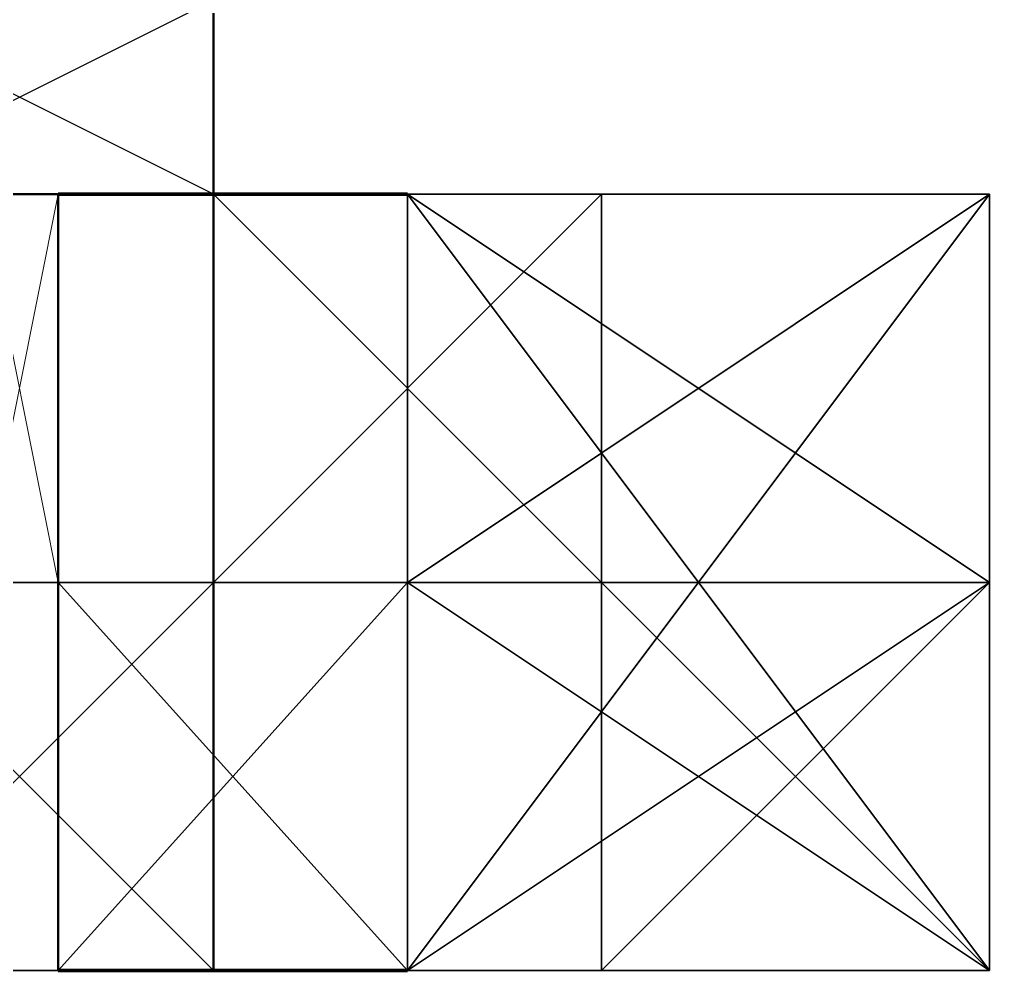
# Model space of a CAD drawing. Header units: metres. Extents: x 0 to 40, y 0 to 40.
# Drawn here: x 20 to 40, y 0 to 19.6 of the extents above; entities that cross this region are included whole.
import ezdxf

# ---------------------------------------------------------------- set-up
doc = ezdxf.new("R2010")
doc.units = ezdxf.units.M
for name, color, linetype, lineweight in [('beam_x', 3, 'Continuous', 35), ('beam_y', 30, 'Continuous', 35), ('brace_floor', 7, 'Continuous', 18), ('brace_space', 250, 'Continuous', 35), ('brace_xz', 1, 'Continuous', 25), ('brace_yz', 6, 'Continuous', 25), ('bridge_beam', 6, 'Continuous', 50), ('bridge_brace_bot', 220, 'Continuous', 30), ('bridge_brace_face', 230, 'Continuous', 30), ('bridge_brace_top', 210, 'Continuous', 30), ('bridge_column', 200, 'Continuous', 40), ('bridge_shear_yz', 10, 'Continuous', 40), ('bridge_truss_side', 6, 'Continuous', 35), ('column', 5, 'Continuous', 50), ('core_wall', 44, 'Continuous', 50), ('shear_wall_xz', 140, 'Continuous', 70)]:
    doc.layers.add(name, color=color, linetype=linetype, lineweight=lineweight)

msp = doc.modelspace()

# ---------------------------------------------------------------- linework, layer by layer
at = {"layer": 'beam_x'}
for p, q in [((16, 16), (24, 16)), ((16, 16, 9), (24, 16, 9)), ((16, 16, 15), (24, 16, 15)), ((16, 16, 21), (24, 16, 21)), ((16, 16, 27), (24, 16, 27)), ((16, 16, 33), (24, 16, 33)), ((16, 16, 39), (24, 16, 39)), ((16, 16, 45), (24, 16, 45)), ((16, 16, 51), (24, 16, 51)), ((16, 16, 57), (24, 16, 57)), ((16, 16, 63), (24, 16, 63)), ((16, 16, 69), (24, 16, 69)), ((16, 16, 75), (24, 16, 75)), ((19.2, 16, 81), (20.8, 16, 81)), ((19.2, 16, 87), (20.8, 16, 87)), ((19.2, 16, 93), (20.8, 16, 93)), ((19.2, 16, 99), (20.8, 16, 99)), ((19.2, 16, 105), (20.8, 16, 105)), ((19.2, 16, 111), (20.8, 16, 111)), ((19.2, 16, 117), (20.8, 16, 117)), ((19.2, 16, 123), (20.8, 16, 123)), ((19.2, 16, 129), (20.8, 16, 129)), ((19.2, 16, 135), (20.8, 16, 135)), ((19.2, 16, 141), (20.8, 16, 141)), ((19.2, 16, 147), (20.8, 16, 147)), ((19.2, 16, 153), (20.8, 16, 153)), ((20.8, 16, 81), (28, 16, 81)), ((20.8, 16, 87), (28, 16, 87)), ((20.8, 16, 93), (28, 16, 93)), ((20.8, 16, 99), (28, 16, 99)), ((20.8, 16, 105), (28, 16, 105)), ((20.8, 16, 111), (28, 16, 111)), ((20.8, 16, 117), (28, 16, 117)), ((20.8, 16, 123), (28, 16, 123)), ((20.8, 16, 129), (28, 16, 129)), ((20.8, 16, 135), (28, 16, 135)), ((20.8, 16, 141), (28, 16, 141)), ((20.8, 16, 147), (28, 16, 147)), ((20.8, 16, 153), (28, 16, 153)), ((24, 16), (32, 16)), ((24, 16, 9), (32, 16, 9)), ((24, 16, 15), (32, 16, 15)), ((24, 16, 21), (32, 16, 21)), ((24, 16, 27), (32, 16, 27)), ((24, 16, 33), (32, 16, 33)), ((24, 16, 39), (32, 16, 39)), ((24, 16, 45), (32, 16, 45)), ((24, 16, 51), (32, 16, 51)), ((24, 16, 57), (32, 16, 57)), ((24, 16, 63), (32, 16, 63)), ((24, 16, 69), (32, 16, 69)), ((24, 16, 75), (32, 16, 75)), ((32, 16), (40, 16)), ((32, 16, 9), (40, 16, 9)), ((32, 16, 15), (40, 16, 15)), ((32, 16, 21), (40, 16, 21)), ((32, 16, 27), (40, 16, 27)), ((32, 16, 33), (40, 16, 33)), ((32, 16, 39), (40, 16, 39)), ((32, 16, 45), (40, 16, 45)), ((32, 16, 51), (40, 16, 51)), ((32, 16, 57), (40, 16, 57)), ((32, 16, 63), (40, 16, 63)), ((32, 16, 69), (40, 16, 69)), ((32, 16, 75), (40, 16, 75)), ((16, 8), (24, 8)), ((16, 8, 9), (24, 8, 9)), ((16, 8, 15), (24, 8, 15)), ((16, 8, 21), (24, 8, 21)), ((16, 8, 27), (24, 8, 27)), ((16, 8, 33), (24, 8, 33)), ((16, 8, 39), (24, 8, 39)), ((16, 8, 45), (24, 8, 45)), ((16, 8, 51), (24, 8, 51)), ((16, 8, 57), (24, 8, 57)), ((16, 8, 63), (24, 8, 63)), ((16, 8, 69), (24, 8, 69)), ((16, 8, 75), (24, 8, 75)), ((19.2, 8, 81), (20.8, 8, 81)), ((19.2, 8, 87), (20.8, 8, 87)), ((19.2, 8, 93), (20.8, 8, 93)), ((19.2, 8, 99), (20.8, 8, 99)), ((19.2, 8, 105), (20.8, 8, 105)), ((19.2, 8, 111), (20.8, 8, 111)), ((19.2, 8, 117), (20.8, 8, 117)), ((19.2, 8, 123), (20.8, 8, 123)), ((19.2, 8, 129), (20.8, 8, 129)), ((19.2, 8, 135), (20.8, 8, 135)), ((19.2, 8, 141), (20.8, 8, 141)), ((19.2, 8, 147), (20.8, 8, 147)), ((19.2, 8, 153), (20.8, 8, 153)), ((20.8, 8, 81), (28, 8, 81)), ((20.8, 8, 87), (28, 8, 87)), ((20.8, 8, 93), (28, 8, 93)), ((20.8, 8, 99), (28, 8, 99)), ((20.8, 8, 105), (28, 8, 105)), ((20.8, 8, 111), (28, 8, 111)), ((20.8, 8, 117), (28, 8, 117)), ((20.8, 8, 123), (28, 8, 123)), ((20.8, 8, 129), (28, 8, 129)), ((20.8, 8, 135), (28, 8, 135)), ((20.8, 8, 141), (28, 8, 141)), ((20.8, 8, 147), (28, 8, 147)), ((20.8, 8, 153), (28, 8, 153)), ((24, 8), (32, 8)), ((24, 8, 9), (32, 8, 9)), ((24, 8, 15), (32, 8, 15)), ((24, 8, 21), (32, 8, 21)), ((24, 8, 27), (32, 8, 27)), ((24, 8, 33), (32, 8, 33)), ((24, 8, 39), (32, 8, 39)), ((24, 8, 45), (32, 8, 45)), ((24, 8, 51), (32, 8, 51)), ((24, 8, 57), (32, 8, 57)), ((24, 8, 63), (32, 8, 63)), ((24, 8, 69), (32, 8, 69)), ((24, 8, 75), (32, 8, 75)), ((32, 8), (40, 8)), ((32, 8, 9), (40, 8, 9)), ((32, 8, 15), (40, 8, 15)), ((32, 8, 21), (40, 8, 21)), ((32, 8, 27), (40, 8, 27)), ((32, 8, 33), (40, 8, 33)), ((32, 8, 39), (40, 8, 39)), ((32, 8, 45), (40, 8, 45)), ((32, 8, 51), (40, 8, 51)), ((32, 8, 57), (40, 8, 57)), ((32, 8, 63), (40, 8, 63)), ((32, 8, 69), (40, 8, 69)), ((32, 8, 75), (40, 8, 75)), ((16, 0), (24, 0)), ((16, 0, 9), (24, 0, 9)), ((16, 0, 15), (24, 0, 15)), ((16, 0, 21), (24, 0, 21)), ((16, 0, 27), (24, 0, 27)), ((16, 0, 33), (24, 0, 33)), ((16, 0, 39), (24, 0, 39)), ((16, 0, 45), (24, 0, 45)), ((16, 0, 51), (24, 0, 51)), ((16, 0, 57), (24, 0, 57)), ((16, 0, 63), (24, 0, 63)), ((16, 0, 69), (24, 0, 69)), ((16, 0, 75), (24, 0, 75)), ((19.2, 0, 81), (20.8, 0, 81)), ((19.2, 0, 87), (20.8, 0, 87)), ((19.2, 0, 93), (20.8, 0, 93)), ((19.2, 0, 99), (20.8, 0, 99)), ((19.2, 0, 105), (20.8, 0, 105)), ((19.2, 0, 111), (20.8, 0, 111)), ((19.2, 0, 117), (20.8, 0, 117)), ((19.2, 0, 123), (20.8, 0, 123)), ((19.2, 0, 129), (20.8, 0, 129)), ((19.2, 0, 135), (20.8, 0, 135)), ((19.2, 0, 141), (20.8, 0, 141)), ((19.2, 0, 147), (20.8, 0, 147)), ((19.2, 0, 153), (20.8, 0, 153)), ((20.8, 0, 81), (28, 0, 81)), ((20.8, 0, 87), (28, 0, 87)), ((20.8, 0, 93), (28, 0, 93)), ((20.8, 0, 99), (28, 0, 99)), ((20.8, 0, 105), (28, 0, 105)), ((20.8, 0, 111), (28, 0, 111)), ((20.8, 0, 117), (28, 0, 117)), ((20.8, 0, 123), (28, 0, 123)), ((20.8, 0, 129), (28, 0, 129)), ((20.8, 0, 135), (28, 0, 135)), ((20.8, 0, 141), (28, 0, 141)), ((20.8, 0, 147), (28, 0, 147)), ((20.8, 0, 153), (28, 0, 153)), ((24, 0), (32, 0)), ((24, 0, 9), (32, 0, 9)), ((24, 0, 15), (32, 0, 15)), ((24, 0, 21), (32, 0, 21)), ((24, 0, 27), (32, 0, 27)), ((24, 0, 33), (32, 0, 33)), ((24, 0, 39), (32, 0, 39)), ((24, 0, 45), (32, 0, 45)), ((24, 0, 51), (32, 0, 51)), ((24, 0, 57), (32, 0, 57)), ((24, 0, 63), (32, 0, 63)), ((24, 0, 69), (32, 0, 69)), ((24, 0, 75), (32, 0, 75)), ((32, 0), (40, 0)), ((32, 0, 9), (40, 0, 9)), ((32, 0, 15), (40, 0, 15)), ((32, 0, 21), (40, 0, 21)), ((32, 0, 27), (40, 0, 27)), ((32, 0, 33), (40, 0, 33)), ((32, 0, 39), (40, 0, 39)), ((32, 0, 45), (40, 0, 45)), ((32, 0, 51), (40, 0, 51)), ((32, 0, 57), (40, 0, 57)), ((32, 0, 63), (40, 0, 63)), ((32, 0, 69), (40, 0, 69)), ((32, 0, 75), (40, 0, 75))]:
    msp.add_line(p, q, dxfattribs=at)
at = {"layer": 'beam_y'}
for p, q in [((20.8, 8, 81), (20.8, 16, 81)), ((20.8, 8, 87), (20.8, 16, 87)), ((20.8, 8, 93), (20.8, 16, 93)), ((20.8, 8, 99), (20.8, 16, 99)), ((20.8, 8, 105), (20.8, 16, 105)), ((20.8, 8, 111), (20.8, 16, 111)), ((20.8, 8, 117), (20.8, 16, 117)), ((20.8, 8, 123), (20.8, 16, 123)), ((20.8, 8, 129), (20.8, 16, 129)), ((20.8, 8, 135), (20.8, 16, 135)), ((20.8, 8, 141), (20.8, 16, 141)), ((20.8, 8, 147), (20.8, 16, 147)), ((20.8, 8, 153), (20.8, 16, 153)), ((24, 8), (24, 16)), ((24, 8, 9), (24, 16, 9)), ((24, 8, 15), (24, 16, 15)), ((24, 8, 21), (24, 16, 21)), ((24, 8, 27), (24, 16, 27)), ((24, 8, 33), (24, 16, 33)), ((24, 8, 39), (24, 16, 39)), ((24, 8, 45), (24, 16, 45)), ((24, 8, 51), (24, 16, 51)), ((24, 8, 57), (24, 16, 57)), ((24, 8, 63), (24, 16, 63)), ((24, 8, 69), (24, 16, 69)), ((24, 8, 75), (24, 16, 75)), ((28, 8, 81), (28, 16, 81)), ((28, 8, 87), (28, 16, 87)), ((28, 8, 93), (28, 16, 93)), ((28, 8, 99), (28, 16, 99)), ((28, 8, 105), (28, 16, 105)), ((28, 8, 111), (28, 16, 111)), ((28, 8, 117), (28, 16, 117)), ((28, 8, 123), (28, 16, 123)), ((28, 8, 129), (28, 16, 129)), ((28, 8, 135), (28, 16, 135)), ((28, 8, 141), (28, 16, 141)), ((28, 8, 147), (28, 16, 147)), ((28, 8, 153), (28, 16, 153)), ((32, 8), (32, 16)), ((32, 8, 9), (32, 16, 9)), ((32, 8, 15), (32, 16, 15)), ((32, 8, 21), (32, 16, 21)), ((32, 8, 27), (32, 16, 27)), ((32, 8, 33), (32, 16, 33)), ((32, 8, 39), (32, 16, 39)), ((32, 8, 45), (32, 16, 45)), ((32, 8, 51), (32, 16, 51)), ((32, 8, 57), (32, 16, 57)), ((32, 8, 63), (32, 16, 63)), ((32, 8, 69), (32, 16, 69)), ((32, 8, 75), (32, 16, 75)), ((40, 8), (40, 16)), ((40, 8, 9), (40, 16, 9)), ((40, 8, 15), (40, 16, 15)), ((40, 8, 21), (40, 16, 21)), ((40, 8, 27), (40, 16, 27)), ((40, 8, 33), (40, 16, 33)), ((40, 8, 39), (40, 16, 39)), ((40, 8, 45), (40, 16, 45)), ((40, 8, 51), (40, 16, 51)), ((40, 8, 57), (40, 16, 57)), ((40, 8, 63), (40, 16, 63)), ((40, 8, 69), (40, 16, 69)), ((40, 8, 75), (40, 16, 75)), ((20.8, 0, 81), (20.8, 8, 81)), ((20.8, 0, 87), (20.8, 8, 87)), ((20.8, 0, 93), (20.8, 8, 93)), ((20.8, 0, 99), (20.8, 8, 99)), ((20.8, 0, 105), (20.8, 8, 105)), ((20.8, 0, 111), (20.8, 8, 111)), ((20.8, 0, 117), (20.8, 8, 117)), ((20.8, 0, 123), (20.8, 8, 123)), ((20.8, 0, 129), (20.8, 8, 129)), ((20.8, 0, 135), (20.8, 8, 135)), ((20.8, 0, 141), (20.8, 8, 141)), ((20.8, 0, 147), (20.8, 8, 147)), ((20.8, 0, 153), (20.8, 8, 153)), ((24, 0), (24, 8)), ((24, 0, 9), (24, 8, 9)), ((24, 0, 15), (24, 8, 15)), ((24, 0, 21), (24, 8, 21)), ((24, 0, 27), (24, 8, 27)), ((24, 0, 33), (24, 8, 33)), ((24, 0, 39), (24, 8, 39)), ((24, 0, 45), (24, 8, 45)), ((24, 0, 51), (24, 8, 51)), ((24, 0, 57), (24, 8, 57)), ((24, 0, 63), (24, 8, 63)), ((24, 0, 69), (24, 8, 69)), ((24, 0, 75), (24, 8, 75)), ((28, 0, 81), (28, 8, 81)), ((28, 0, 87), (28, 8, 87)), ((28, 0, 93), (28, 8, 93)), ((28, 0, 99), (28, 8, 99)), ((28, 0, 105), (28, 8, 105)), ((28, 0, 111), (28, 8, 111)), ((28, 0, 117), (28, 8, 117)), ((28, 0, 123), (28, 8, 123)), ((28, 0, 129), (28, 8, 129)), ((28, 0, 135), (28, 8, 135)), ((28, 0, 141), (28, 8, 141)), ((28, 0, 147), (28, 8, 147)), ((28, 0, 153), (28, 8, 153)), ((32, 0), (32, 8)), ((32, 0, 9), (32, 8, 9)), ((32, 0, 15), (32, 8, 15)), ((32, 0, 21), (32, 8, 21)), ((32, 0, 27), (32, 8, 27)), ((32, 0, 33), (32, 8, 33)), ((32, 0, 39), (32, 8, 39)), ((32, 0, 45), (32, 8, 45)), ((32, 0, 51), (32, 8, 51)), ((32, 0, 57), (32, 8, 57)), ((32, 0, 63), (32, 8, 63)), ((32, 0, 69), (32, 8, 69)), ((32, 0, 75), (32, 8, 75)), ((40, 0), (40, 8)), ((40, 0, 9), (40, 8, 9)), ((40, 0, 15), (40, 8, 15)), ((40, 0, 21), (40, 8, 21)), ((40, 0, 27), (40, 8, 27)), ((40, 0, 33), (40, 8, 33)), ((40, 0, 39), (40, 8, 39)), ((40, 0, 45), (40, 8, 45)), ((40, 0, 51), (40, 8, 51)), ((40, 0, 57), (40, 8, 57)), ((40, 0, 63), (40, 8, 63)), ((40, 0, 69), (40, 8, 69)), ((40, 0, 75), (40, 8, 75))]:
    msp.add_line(p, q, dxfattribs=at)
at = {"layer": 'brace_floor'}
for p, q in [((19.2, 8, 111), (20.8, 16, 111)), ((20.8, 8, 111), (19.2, 16, 111)), ((19.2, 8, 147), (20.8, 16, 147)), ((20.8, 8, 147), (19.2, 16, 147)), ((24, 8), (32, 16)), ((32, 8), (24, 16)), ((24, 8, 39), (32, 16, 39)), ((32, 8, 39), (24, 16, 39)), ((24, 8, 75), (32, 16, 75)), ((32, 8, 75), (24, 16, 75)), ((16, 0), (24, 8)), ((24, 0), (16, 8)), ((16, 0, 39), (24, 8, 39)), ((24, 0, 39), (16, 8, 39)), ((16, 0, 75), (24, 8, 75)), ((24, 0, 75), (16, 8, 75)), ((20.8, 0, 111), (28, 8, 111)), ((28, 0, 111), (20.8, 8, 111)), ((20.8, 0, 147), (28, 8, 147)), ((28, 0, 147), (20.8, 8, 147)), ((32, 0), (40, 8)), ((40, 0), (32, 8)), ((32, 0, 39), (40, 8, 39)), ((40, 0, 39), (32, 8, 39)), ((32, 0, 75), (40, 8, 75)), ((40, 0, 75), (32, 8, 75))]:
    msp.add_line(p, q, dxfattribs=at)
at = {"layer": 'brace_space'}
for p, q in [((40, 0, 75), (28, 16, 81)), ((40, 8, 75), (28, 16, 81)), ((40, 16, 75), (28, 0, 81)), ((40, 16, 75), (28, 8, 81)), ((40, 16, 75), (28, 16, 81)), ((40, 0, 75), (28, 8, 81)), ((40, 8, 75), (28, 0, 81)), ((40, 8, 75), (28, 8, 81)), ((40, 0, 75), (28, 0, 81))]:
    msp.add_line(p, q, dxfattribs=at)
at = {"layer": 'brace_xz'}
for p, q in [((16, 16), (24, 16, 9)), ((24, 16), (16, 16, 9)), ((16, 16, 27), (24, 16, 39)), ((24, 16, 27), (16, 16, 39)), ((16, 16, 51), (24, 16, 63)), ((24, 16, 51), (16, 16, 63)), ((20.8, 16, 87), (28, 16, 99)), ((28, 16, 87), (20.8, 16, 99)), ((20.8, 16, 99), (28, 16, 111)), ((28, 16, 99), (20.8, 16, 111)), ((20.8, 16, 111), (28, 16, 123)), ((28, 16, 111), (20.8, 16, 123)), ((20.8, 16, 123), (28, 16, 135)), ((28, 16, 123), (20.8, 16, 135)), ((20.8, 16, 135), (28, 16, 147)), ((28, 16, 135), (20.8, 16, 147)), ((24, 16), (32, 16, 9)), ((32, 16), (24, 16, 9)), ((24, 16, 15), (32, 16, 27)), ((32, 16, 15), (24, 16, 27)), ((24, 16, 39), (32, 16, 51)), ((32, 16, 39), (24, 16, 51)), ((24, 16, 63), (32, 16, 75)), ((32, 16, 63), (24, 16, 75)), ((32, 16), (40, 16, 9)), ((40, 16), (32, 16, 9)), ((32, 16, 27), (40, 16, 39)), ((40, 16, 27), (32, 16, 39)), ((32, 16, 51), (40, 16, 63)), ((40, 16, 51), (32, 16, 63)), ((16, 8), (24, 8, 9)), ((24, 8), (16, 8, 9)), ((16, 8, 15), (24, 8, 27)), ((24, 8, 15), (16, 8, 27)), ((16, 8, 39), (24, 8, 51)), ((24, 8, 39), (16, 8, 51)), ((16, 8, 63), (24, 8, 75)), ((24, 8, 63), (16, 8, 75)), ((20.8, 8, 87), (28, 8, 99)), ((28, 8, 87), (20.8, 8, 99)), ((20.8, 8, 99), (28, 8, 111)), ((28, 8, 99), (20.8, 8, 111)), ((20.8, 8, 111), (28, 8, 123)), ((28, 8, 111), (20.8, 8, 123)), ((20.8, 8, 123), (28, 8, 135)), ((28, 8, 123), (20.8, 8, 135)), ((20.8, 8, 135), (28, 8, 147)), ((28, 8, 135), (20.8, 8, 147)), ((24, 8), (32, 8, 9)), ((32, 8), (24, 8, 9)), ((24, 8, 27), (32, 8, 39)), ((32, 8, 27), (24, 8, 39)), ((24, 8, 51), (32, 8, 63)), ((32, 8, 51), (24, 8, 63)), ((32, 8), (40, 8, 9)), ((40, 8), (32, 8, 9)), ((32, 8, 15), (40, 8, 27)), ((40, 8, 15), (32, 8, 27)), ((32, 8, 39), (40, 8, 51)), ((40, 8, 39), (32, 8, 51)), ((32, 8, 63), (40, 8, 75)), ((40, 8, 63), (32, 8, 75)), ((16, 0), (24, 0, 9)), ((24, 0), (16, 0, 9)), ((16, 0, 27), (24, 0, 39)), ((24, 0, 27), (16, 0, 39)), ((16, 0, 51), (24, 0, 63)), ((24, 0, 51), (16, 0, 63)), ((20.8, 0, 87), (28, 0, 99)), ((28, 0, 87), (20.8, 0, 99)), ((20.8, 0, 99), (28, 0, 111)), ((28, 0, 99), (20.8, 0, 111)), ((20.8, 0, 111), (28, 0, 123)), ((28, 0, 111), (20.8, 0, 123)), ((20.8, 0, 123), (28, 0, 135)), ((28, 0, 123), (20.8, 0, 135)), ((20.8, 0, 135), (28, 0, 147)), ((28, 0, 135), (20.8, 0, 147)), ((24, 0), (32, 0, 9)), ((32, 0), (24, 0, 9)), ((24, 0, 15), (32, 0, 27)), ((32, 0, 15), (24, 0, 27)), ((24, 0, 39), (32, 0, 51)), ((32, 0, 39), (24, 0, 51)), ((24, 0, 63), (32, 0, 75)), ((32, 0, 63), (24, 0, 75)), ((32, 0), (40, 0, 9)), ((40, 0), (32, 0, 9)), ((32, 0, 27), (40, 0, 39)), ((40, 0, 27), (32, 0, 39)), ((32, 0, 51), (40, 0, 63)), ((40, 0, 51), (32, 0, 63))]:
    msp.add_line(p, q, dxfattribs=at)
at = {"layer": 'brace_yz'}
for p, q in [((24, 8), (24, 16, 9)), ((24, 16), (24, 8, 9)), ((28, 8, 99), (28, 16, 111)), ((28, 16, 99), (28, 8, 111)), ((28, 8, 123), (28, 16, 135)), ((28, 16, 123), (28, 8, 135)), ((32, 8), (32, 16, 9)), ((32, 16), (32, 8, 9)), ((40, 8), (40, 16, 9)), ((40, 16), (40, 8, 9)), ((40, 8, 15), (40, 16, 27)), ((40, 16, 15), (40, 8, 27)), ((40, 8, 27), (40, 16, 39)), ((40, 16, 27), (40, 8, 39)), ((40, 8, 39), (40, 16, 51)), ((40, 16, 39), (40, 8, 51)), ((40, 8, 51), (40, 16, 63)), ((40, 16, 51), (40, 8, 63)), ((40, 8, 63), (40, 16, 75)), ((40, 16, 63), (40, 8, 75)), ((24, 0), (24, 8, 9)), ((24, 8), (24, 0, 9)), ((28, 0, 99), (28, 8, 111)), ((28, 8, 99), (28, 0, 111)), ((28, 0, 123), (28, 8, 135)), ((28, 8, 123), (28, 0, 135)), ((32, 0), (32, 8, 9)), ((32, 8), (32, 0, 9)), ((40, 0), (40, 8, 9)), ((40, 8), (40, 0, 9)), ((40, 0, 15), (40, 8, 27)), ((40, 8, 15), (40, 0, 27)), ((40, 0, 27), (40, 8, 39)), ((40, 8, 27), (40, 0, 39)), ((40, 0, 39), (40, 8, 51)), ((40, 8, 39), (40, 0, 51)), ((40, 0, 51), (40, 8, 63)), ((40, 8, 51), (40, 0, 63)), ((40, 0, 63), (40, 8, 75)), ((40, 8, 63), (40, 0, 75))]:
    msp.add_line(p, q, dxfattribs=at)
at = {"layer": 'bridge_beam'}
for p, q in [((24, 16, 33), (24, 20, 33)), ((24, 16, 39), (24, 20, 39)), ((24, 16, 69), (24, 20, 69)), ((24, 16, 75), (24, 20, 75)), ((24, 16, 105), (24, 20, 105)), ((24, 16, 111), (24, 20, 111)), ((24, 16, 141), (24, 20, 141)), ((24, 16, 153), (24, 20, 153)), ((16, 16, 33), (24, 16, 33)), ((16, 16, 39), (24, 16, 39)), ((16, 16, 69), (24, 16, 69)), ((16, 16, 75), (24, 16, 75)), ((16, 16, 105), (24, 16, 105)), ((16, 16, 111), (24, 16, 111)), ((16, 16, 141), (24, 16, 141)), ((16, 16, 153), (24, 16, 153))]:
    msp.add_line(p, q, dxfattribs=at)
at = {"layer": 'bridge_brace_bot'}
for p, q in [((16, 16, 33), (24, 20, 33)), ((24, 16, 33), (16, 20, 33)), ((16, 16, 69), (24, 20, 69)), ((24, 16, 69), (16, 20, 69)), ((16, 16, 105), (24, 20, 105)), ((24, 16, 105), (16, 20, 105)), ((16, 16, 141), (24, 20, 141)), ((24, 16, 141), (16, 20, 141))]:
    msp.add_line(p, q, dxfattribs=at)
at = {"layer": 'bridge_brace_face'}
for p, q in [((16, 16, 33), (24, 16, 39)), ((24, 16, 33), (16, 16, 39)), ((16, 16, 69), (24, 16, 75)), ((24, 16, 69), (16, 16, 75)), ((16, 16, 105), (24, 16, 111)), ((24, 16, 105), (16, 16, 111)), ((16, 16, 141), (24, 16, 153)), ((24, 16, 141), (16, 16, 153))]:
    msp.add_line(p, q, dxfattribs=at)
at = {"layer": 'bridge_brace_top'}
for p, q in [((16, 16, 39), (24, 20, 39)), ((24, 16, 39), (16, 20, 39)), ((16, 16, 75), (24, 20, 75)), ((24, 16, 75), (16, 20, 75)), ((16, 16, 111), (24, 20, 111)), ((24, 16, 111), (16, 20, 111)), ((16, 16, 153), (24, 20, 153)), ((24, 16, 153), (16, 20, 153))]:
    msp.add_line(p, q, dxfattribs=at)
at = {"layer": 'bridge_column'}
for p, q in [((24, 16, 33), (24, 16, 39)), ((24, 16, 69), (24, 16, 75)), ((24, 16, 105), (24, 16, 111)), ((24, 16, 141), (24, 16, 153))]:
    msp.add_line(p, q, dxfattribs=at)
at = {"layer": 'bridge_shear_yz'}
for p, q in [((24, 16, 33), (24, 20, 39)), ((24, 16, 39), (24, 20, 33)), ((24, 16, 69), (24, 20, 75)), ((24, 16, 75), (24, 20, 69)), ((24, 16, 105), (24, 20, 111)), ((24, 16, 111), (24, 20, 105)), ((24, 16, 141), (24, 20, 153)), ((24, 16, 153), (24, 20, 141))]:
    msp.add_line(p, q, dxfattribs=at)
at = {"layer": 'bridge_truss_side'}
for p, q in [((24, 16, 33), (24, 20, 39)), ((24, 16, 39), (24, 20, 33)), ((24, 16, 69), (24, 20, 75)), ((24, 16, 75), (24, 20, 69)), ((24, 16, 105), (24, 20, 111)), ((24, 16, 111), (24, 20, 105)), ((24, 16, 141), (24, 20, 153)), ((24, 16, 153), (24, 20, 141))]:
    msp.add_line(p, q, dxfattribs=at)
at = {"layer": 'column'}
for p, q in [((20.8, 16, 81), (20.8, 16, 87)), ((20.8, 16, 87), (20.8, 16, 93)), ((20.8, 16, 93), (20.8, 16, 99)), ((20.8, 16, 99), (20.8, 16, 105)), ((20.8, 16, 105), (20.8, 16, 111)), ((20.8, 16, 111), (20.8, 16, 117)), ((20.8, 16, 117), (20.8, 16, 123)), ((20.8, 16, 123), (20.8, 16, 129)), ((20.8, 16, 129), (20.8, 16, 135)), ((20.8, 16, 135), (20.8, 16, 141)), ((20.8, 16, 141), (20.8, 16, 147)), ((20.8, 16, 147), (20.8, 16, 153)), ((24, 16), (24, 16, 9)), ((24, 16, 9), (24, 16, 15)), ((24, 16, 15), (24, 16, 21)), ((24, 16, 21), (24, 16, 27)), ((24, 16, 27), (24, 16, 33)), ((24, 16, 33), (24, 16, 39)), ((24, 16, 39), (24, 16, 45)), ((24, 16, 45), (24, 16, 51)), ((24, 16, 51), (24, 16, 57)), ((24, 16, 57), (24, 16, 63)), ((24, 16, 63), (24, 16, 69)), ((24, 16, 69), (24, 16, 75)), ((28, 16, 81), (28, 16, 87)), ((28, 16, 87), (28, 16, 93)), ((28, 16, 93), (28, 16, 99)), ((28, 16, 99), (28, 16, 105)), ((28, 16, 105), (28, 16, 111)), ((28, 16, 111), (28, 16, 117)), ((28, 16, 117), (28, 16, 123)), ((28, 16, 123), (28, 16, 129)), ((28, 16, 129), (28, 16, 135)), ((28, 16, 135), (28, 16, 141)), ((28, 16, 141), (28, 16, 147)), ((28, 16, 147), (28, 16, 153)), ((32, 16), (32, 16, 9)), ((32, 16, 9), (32, 16, 15)), ((32, 16, 15), (32, 16, 21)), ((32, 16, 21), (32, 16, 27)), ((32, 16, 27), (32, 16, 33)), ((32, 16, 33), (32, 16, 39)), ((32, 16, 39), (32, 16, 45)), ((32, 16, 45), (32, 16, 51)), ((32, 16, 51), (32, 16, 57)), ((32, 16, 57), (32, 16, 63)), ((32, 16, 63), (32, 16, 69)), ((32, 16, 69), (32, 16, 75)), ((40, 16), (40, 16, 9)), ((40, 16, 9), (40, 16, 15)), ((40, 16, 15), (40, 16, 21)), ((40, 16, 21), (40, 16, 27)), ((40, 16, 27), (40, 16, 33)), ((40, 16, 33), (40, 16, 39)), ((40, 16, 39), (40, 16, 45)), ((40, 16, 45), (40, 16, 51)), ((40, 16, 51), (40, 16, 57)), ((40, 16, 57), (40, 16, 63)), ((40, 16, 63), (40, 16, 69)), ((40, 16, 69), (40, 16, 75)), ((20.8, 8, 81), (20.8, 8, 87)), ((20.8, 8, 87), (20.8, 8, 93)), ((20.8, 8, 93), (20.8, 8, 99)), ((20.8, 8, 99), (20.8, 8, 105)), ((20.8, 8, 105), (20.8, 8, 111)), ((20.8, 8, 111), (20.8, 8, 117)), ((20.8, 8, 117), (20.8, 8, 123)), ((20.8, 8, 123), (20.8, 8, 129)), ((20.8, 8, 129), (20.8, 8, 135)), ((20.8, 8, 135), (20.8, 8, 141)), ((20.8, 8, 141), (20.8, 8, 147)), ((20.8, 8, 147), (20.8, 8, 153)), ((24, 8), (24, 8, 9)), ((24, 8, 9), (24, 8, 15)), ((24, 8, 15), (24, 8, 21)), ((24, 8, 21), (24, 8, 27)), ((24, 8, 27), (24, 8, 33)), ((24, 8, 33), (24, 8, 39)), ((24, 8, 39), (24, 8, 45)), ((24, 8, 45), (24, 8, 51)), ((24, 8, 51), (24, 8, 57)), ((24, 8, 57), (24, 8, 63)), ((24, 8, 63), (24, 8, 69)), ((24, 8, 69), (24, 8, 75)), ((28, 8, 81), (28, 8, 87)), ((28, 8, 87), (28, 8, 93)), ((28, 8, 93), (28, 8, 99)), ((28, 8, 99), (28, 8, 105)), ((28, 8, 105), (28, 8, 111)), ((28, 8, 111), (28, 8, 117)), ((28, 8, 117), (28, 8, 123)), ((28, 8, 123), (28, 8, 129)), ((28, 8, 129), (28, 8, 135)), ((28, 8, 135), (28, 8, 141)), ((28, 8, 141), (28, 8, 147)), ((28, 8, 147), (28, 8, 153)), ((32, 8), (32, 8, 9)), ((32, 8, 9), (32, 8, 15)), ((32, 8, 15), (32, 8, 21)), ((32, 8, 21), (32, 8, 27)), ((32, 8, 27), (32, 8, 33)), ((32, 8, 33), (32, 8, 39)), ((32, 8, 39), (32, 8, 45)), ((32, 8, 45), (32, 8, 51)), ((32, 8, 51), (32, 8, 57)), ((32, 8, 57), (32, 8, 63)), ((32, 8, 63), (32, 8, 69)), ((32, 8, 69), (32, 8, 75)), ((40, 8), (40, 8, 9)), ((40, 8, 9), (40, 8, 15)), ((40, 8, 15), (40, 8, 21)), ((40, 8, 21), (40, 8, 27)), ((40, 8, 27), (40, 8, 33)), ((40, 8, 33), (40, 8, 39)), ((40, 8, 39), (40, 8, 45)), ((40, 8, 45), (40, 8, 51)), ((40, 8, 51), (40, 8, 57)), ((40, 8, 57), (40, 8, 63)), ((40, 8, 63), (40, 8, 69)), ((40, 8, 69), (40, 8, 75)), ((20.8, 0, 81), (20.8, 0, 87)), ((20.8, 0, 87), (20.8, 0, 93)), ((20.8, 0, 93), (20.8, 0, 99)), ((20.8, 0, 99), (20.8, 0, 105)), ((20.8, 0, 105), (20.8, 0, 111)), ((20.8, 0, 111), (20.8, 0, 117)), ((20.8, 0, 117), (20.8, 0, 123)), ((20.8, 0, 123), (20.8, 0, 129)), ((20.8, 0, 129), (20.8, 0, 135)), ((20.8, 0, 135), (20.8, 0, 141)), ((20.8, 0, 141), (20.8, 0, 147)), ((20.8, 0, 147), (20.8, 0, 153)), ((24, 0), (24, 0, 9)), ((24, 0, 9), (24, 0, 15)), ((24, 0, 15), (24, 0, 21)), ((24, 0, 21), (24, 0, 27)), ((24, 0, 27), (24, 0, 33)), ((24, 0, 33), (24, 0, 39)), ((24, 0, 39), (24, 0, 45)), ((24, 0, 45), (24, 0, 51)), ((24, 0, 51), (24, 0, 57)), ((24, 0, 57), (24, 0, 63)), ((24, 0, 63), (24, 0, 69)), ((24, 0, 69), (24, 0, 75)), ((28, 0, 81), (28, 0, 87)), ((28, 0, 87), (28, 0, 93)), ((28, 0, 93), (28, 0, 99)), ((28, 0, 99), (28, 0, 105)), ((28, 0, 105), (28, 0, 111)), ((28, 0, 111), (28, 0, 117)), ((28, 0, 117), (28, 0, 123)), ((28, 0, 123), (28, 0, 129)), ((28, 0, 129), (28, 0, 135)), ((28, 0, 135), (28, 0, 141)), ((28, 0, 141), (28, 0, 147)), ((28, 0, 147), (28, 0, 153)), ((32, 0), (32, 0, 9)), ((32, 0, 9), (32, 0, 15)), ((32, 0, 15), (32, 0, 21)), ((32, 0, 21), (32, 0, 27)), ((32, 0, 27), (32, 0, 33)), ((32, 0, 33), (32, 0, 39)), ((32, 0, 39), (32, 0, 45)), ((32, 0, 45), (32, 0, 51)), ((32, 0, 51), (32, 0, 57)), ((32, 0, 57), (32, 0, 63)), ((32, 0, 63), (32, 0, 69)), ((32, 0, 69), (32, 0, 75)), ((40, 0), (40, 0, 9)), ((40, 0, 9), (40, 0, 15)), ((40, 0, 15), (40, 0, 21)), ((40, 0, 21), (40, 0, 27)), ((40, 0, 27), (40, 0, 33)), ((40, 0, 33), (40, 0, 39)), ((40, 0, 39), (40, 0, 45)), ((40, 0, 45), (40, 0, 51)), ((40, 0, 51), (40, 0, 57)), ((40, 0, 57), (40, 0, 63)), ((40, 0, 63), (40, 0, 69)), ((40, 0, 69), (40, 0, 75))]:
    msp.add_line(p, q, dxfattribs=at)
at = {"layer": 'core_wall'}
for p, q in [((20.8, 8, 93), (20.8, 16, 99)), ((20.8, 16, 93), (20.8, 8, 99)), ((20.8, 8, 111), (20.8, 16, 117)), ((20.8, 16, 111), (20.8, 8, 117)), ((20.8, 8, 129), (20.8, 16, 135)), ((20.8, 16, 129), (20.8, 8, 135)), ((20.8, 8, 147), (20.8, 16, 153)), ((20.8, 16, 147), (20.8, 8, 153)), ((24, 8), (24, 16, 9)), ((24, 16), (24, 8, 9)), ((24, 8, 21), (24, 16, 27)), ((24, 16, 21), (24, 8, 27)), ((24, 8, 39), (24, 16, 45)), ((24, 16, 39), (24, 8, 45)), ((24, 8, 57), (24, 16, 63)), ((24, 16, 57), (24, 8, 63)), ((20.8, 0, 93), (20.8, 8, 99)), ((20.8, 8, 93), (20.8, 0, 99)), ((20.8, 0, 111), (20.8, 8, 117)), ((20.8, 8, 111), (20.8, 0, 117)), ((20.8, 0, 129), (20.8, 8, 135)), ((20.8, 8, 129), (20.8, 0, 135)), ((20.8, 0, 147), (20.8, 8, 153)), ((20.8, 8, 147), (20.8, 0, 153)), ((24, 0), (24, 8, 9)), ((24, 8), (24, 0, 9)), ((24, 0, 21), (24, 8, 27)), ((24, 8, 21), (24, 0, 27)), ((24, 0, 39), (24, 8, 45)), ((24, 8, 39), (24, 0, 45)), ((24, 0, 57), (24, 8, 63)), ((24, 8, 57), (24, 0, 63))]:
    msp.add_line(p, q, dxfattribs=at)
at = {"layer": 'shear_wall_xz'}
for p, q in [((20.8, 16, 147), (28, 16, 153)), ((28, 16, 147), (20.8, 16, 153)), ((20.8, 0, 147), (28, 0, 153)), ((28, 0, 147), (20.8, 0, 153))]:
    msp.add_line(p, q, dxfattribs=at)

doc.saveas('drawing.dxf')
